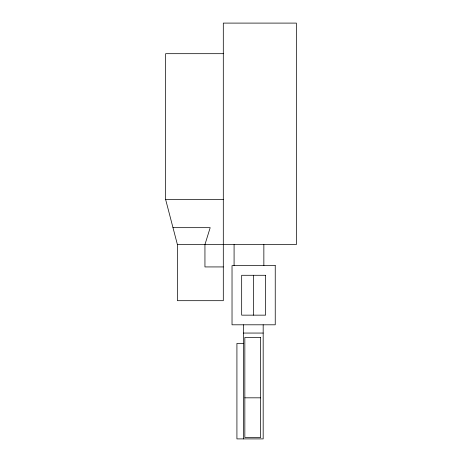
<?xml version="1.0" encoding="UTF-8"?>
<svg xmlns="http://www.w3.org/2000/svg" width="462" height="462" viewBox="0 0 462 462"><rect width="100%" height="100%" fill="white"/><g stroke="black" fill="none" stroke-linecap="round" stroke-linejoin="round"><path stroke-width="0.69" d="M223.302 53.684L165.633 53.684L165.633 199.503L177.402 244.577L177.402 300.687L223.302 300.687L223.302 23.1L296.367 23.1L296.367 244.577L177.402 244.577M165.633 199.503L223.302 199.503M172.99 227.668L210.187 227.668L204.943 244.577L204.943 266.932L223.302 266.932M243.497 333.056L263.178 333.056M243.497 343.428L236.919 343.428L236.919 438.9L263.178 438.9L263.178 324.803M244.837 397.822L260.632 397.822M263.854 244.577L263.854 265.638M253.632 275.288L253.632 315.153M243.497 324.803L243.497 438.9M234.084 244.577L234.084 265.638M275.242 265.638L232.028 265.638L232.028 324.803L275.242 324.803L275.242 265.638M265.592 275.288L241.672 275.288L241.672 315.153L265.592 315.153L265.592 275.288M260.632 337.439L244.837 337.439L244.837 437.56L260.632 437.56L260.632 337.439"/></g></svg>
